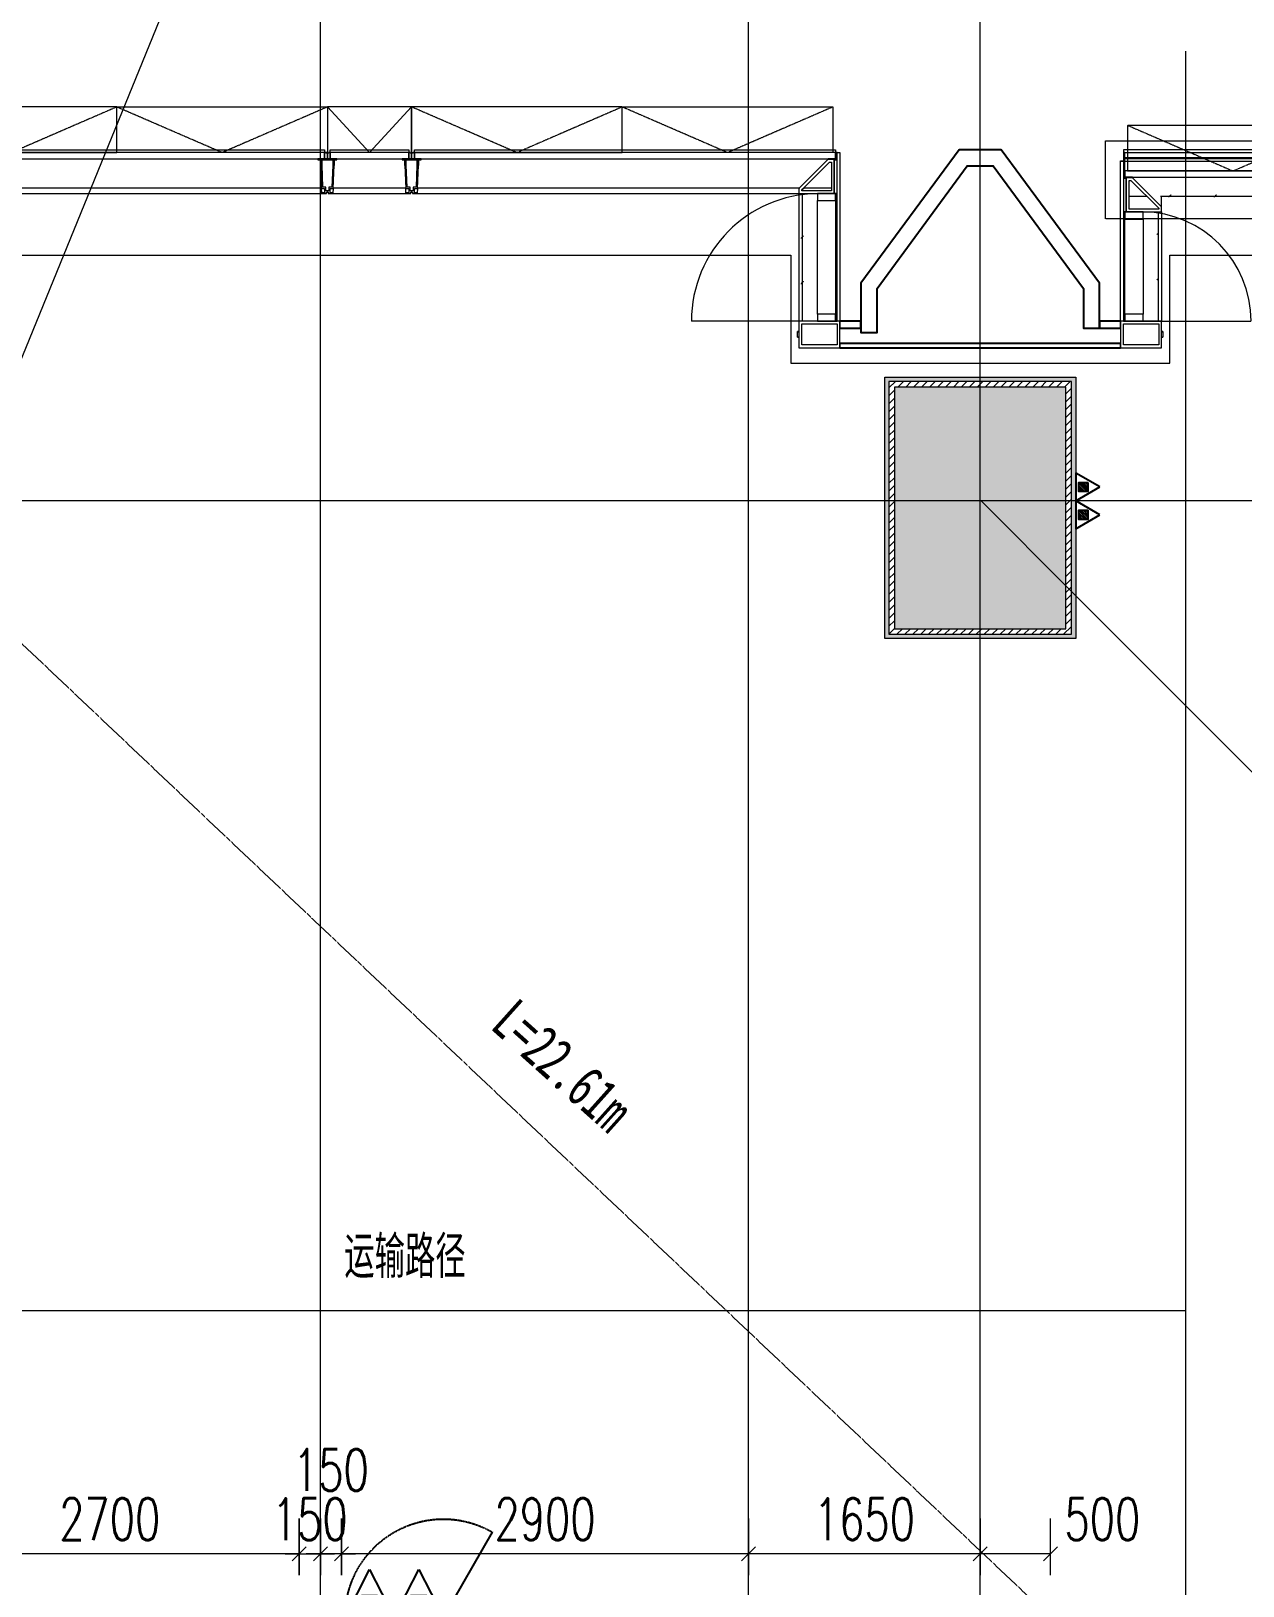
# Model space of a CAD drawing. Header units: millimetres. Extents: x 8533 to 398112, y -117646 to 105276.
# Drawn here: x 177786 to 186417, y 65180 to 76251 of the extents above; entities that cross this region are included whole.
import ezdxf

# ---------------------------------------------------------------- set-up
doc = ezdxf.new("R2010")
doc.units = ezdxf.units.MM
for name, pattern in [('IMPORT-A-D0TE-BF$0$DOTE', [0]), ('IMPORT-A-PMDT-10F$0$DASH _2_', [3.5, 2.5, -1]), ('IMPORT-colu-10F-19F$0$DOTE', [0]), ('IMPORT-DASH', [3.5, 2.5, -1]), ('IMPORT-P-XHS-10F$0$DASH', [3.5, 2.5, -1])]:
    doc.linetypes.add(name, pattern=pattern)
for name, color, linetype, lineweight in [('A-D0TE-BF$0$A-Axis-GRID', 1, 'IMPORT-A-D0TE-BF$0$DOTE', 13), ('A-EDGE-6_27F$0$A-floor-EDGE', 6, 'Continuous', 13), ('A-PMDT-10F$0$A-GLAZ-CURT-CUT', 52, 'Continuous', 13), ('A-PMDT-10F$0$A-GLAZ-CURT-PRO', 13, 'Continuous', 13), ('A-PMDT-10F$0$A-PMDT-17F$0$A-wall-Glaz', 111, 'Continuous', 13), ('A-PMDT-10F$0$A-WALL', 51, 'Continuous', 13), ('A-PMDT-10F$0$LB_铝板_', 2, 'Continuous', 13), ('A-PMDT-10F$0$Q-CASE-GM', 13, 'Continuous', 13), ('A-PMDT-10F$0$后幕墙', 3, 'Continuous', 13), ('A-PMDT-10F$0$防火涂料', 8, 'Continuous', 13), ('A-wall-10F$0$20250401', 6, 'Continuous', 13), ('A-wall-10F$0$A-Dims', 140, 'Continuous', 13), ('colu-10F-19F$0$A-Axis-grid', 1, 'IMPORT-colu-10F-19F$0$DOTE', 13), ('colu-10F-19F$0$S-COLU-STEEL', 104, 'Continuous', 13), ('colu-10F-19F$0$S-hatch', 253, 'Continuous', 13), ('P-XHS-10F$0$PTA-XH消火栓立管_1区_', 10, 'Continuous', 25), ('P-XHS-10F$0$PTA-XH消火栓箱', 10, 'Continuous', 25), ('P-XHS-10F$0$PTP-XH灭火器', 10, 'Continuous', 25), ('X-AREA-SS', 3, 'IMPORT-DASH', 13), ('塔楼-ARC-10F-20250714_dwg', 8, 'Continuous', 13)]:
    doc.layers.add(name, color=color, linetype=linetype, lineweight=lineweight)
doc.styles.add('Simplex', font='simplex_.ttf', dxfattribs={"width": 0.705882, "height": 297.5})
doc.styles.add('宋体_1', font='', dxfattribs={"width": 0.6, "height": 264.345992})
doc.styles.add('新宋体_3', font='', dxfattribs={"width": 0.7, "height": 300})
doc.styles.get('宋体_1').set_extended_font_data('SimSun')
doc.styles.get('新宋体_3').set_extended_font_data('NSimSun')

# ---------------------------------------------------------------- blocks, each defined once
blk = doc.blocks.new('塔楼-ARC-10F-20250714_dwg_A-D0TE-BF-2024562-10F_ARC_46_000_')
at = {"layer": 'A-D0TE-BF$0$A-Axis-GRID', "linetype": 'Continuous'}
for p, q in [((23550, 800), (23550, 12239)), ((26600, 800), (26600, 12239)), ((28250, 9630), (28250, 12239)), ((28250, 7770), (28250, 9630)), ((27570, 8750), (9430, 8750)), ((28930, 8750), (27570, 8750)), ((39660, 8750), (28930, 8750)), ((28250, 800), (28250, 7770))]:
    blk.add_line(p, q, dxfattribs=at)
blk = doc.blocks.new('塔楼-ARC-10F-20250714_dwg_A-EDGE-6_27F-2024563-10F_ARC_46_000_')
at = {"layer": 'A-EDGE-6_27F$0$A-floor-EDGE', "flags": 128}
blk.add_lwpolyline([(-1580, 650), (-1580, 1350), (-2350, 1350), (-2350, 10500), (7400, 10500), (7400, 9730), (8100, 9730), (9400, 9730), (10100, 9730), (10100, 10500), (26900, 10500), (26900, 9730), (27600, 9730), (28900, 9730), (29600, 9730), (29600, 10500), (39350, 10500), (39350, 1350), (38580, 1350), (38580, 650)], dxfattribs=at)
blk = doc.blocks.new('塔楼-ARC-10F-20250714_dwg_colu-10F-19F-2024606-10F_ARC_46_000_')
at = {"layer": 'colu-10F-19F$0$S-hatch'}
h = blk.add_hatch(dxfattribs=at)
h.set_pattern_fill('FP_50', color=256, style=0, pattern_type=2)
h.set_pattern_definition([(45, (19450, 0), (-28.28427, 28.28427), [])])
h.paths.add_polyline_path([(28900, 7800), (28900, 9600), (27600, 9600), (27600, 7800), (28860, 7800)], flags=0)
h.paths.add_polyline_path([(28150, 7840), (27640, 7840), (27640, 9560), (28860, 9560), (28860, 7840), (28750, 7840)], flags=0)
blk.add_hatch(color=256, dxfattribs=at).paths.add_polyline_path([(28150, 7840), (28860, 7840), (28860, 9560), (27640, 9560), (27640, 7840)], flags=0)
at = {"layer": 'colu-10F-19F$0$A-Axis-grid', "linetype": 'Continuous'}
for p, q in [((28256, 8750), (28900, 8105)), ((28900, 8105), (28930, 8075)), ((28930, 8075), (36320, 680))]:
    blk.add_line(p, q, dxfattribs=at)
at = {"layer": 'colu-10F-19F$0$S-COLU-STEEL', "flags": 128}
for points in [[(27600, 9600), (27600, 7800), (28900, 7800), (28900, 9600)], [(27640, 9560), (27640, 7840), (28860, 7840), (28860, 9560)]]:
    blk.add_lwpolyline(points, close=True, dxfattribs=at)
blk = doc.blocks.new('塔楼-ARC-10F-20250714_dwg_A-PMDT-10F$0$A$C2FD361CC-2024608-10F_ARC_46_000_')
at = {"layer": 'A-PMDT-10F$0$防火涂料'}
h = blk.add_hatch(dxfattribs=at)
h.set_pattern_fill('FP_58', color=256, style=0, pattern_type=2)
h.set_pattern_definition([(37.5, (19550, 65256.624), (-1.60031, 48.94136), [0, -38.608, 0, -43.18, -41.275]), (37.5, (19550, 65256.624), (-1.60031, 48.94136), [-81.788, 0, -41.275]), (7.5, (19550, 65256.624), (44.9521, 71.68268), [0, -20.828, 0, -34.798, -13.335]), (7.5, (19550, 65256.624), (44.9521, 71.68268), [-55.626, 0, -13.335]), (327.5, (19518.76, 65256.624), (79.09879, 0.143765), [0, -12.7, 0, -45.72, -59.69]), (327.5, (19518.76, 65256.624), (79.09879, 0.143765), [-58.42, 0, -59.69]), (317.5, (19518.76, 65256.624), (76.35522, 22.29306), [0, -6.35, 0, -29.972, -34.29]), (317.5, (19518.76, 65256.624), (76.35522, 22.29306), [-36.322, 0, -34.29])])
h.paths.add_polyline_path([(28901, 36020), (28930, 36020), (28930, 37880), (27570, 37880), (27570, 36020), (28900, 36020)], flags=0)
h.paths.add_polyline_path([(28900, 36050), (27600, 36050), (27600, 37850), (28900, 37850), (28900, 36090)], flags=0)
at = {"layer": 'A-PMDT-10F$0$防火涂料', "flags": 128}
blk.add_lwpolyline([(27570, 37880), (28930, 37880), (28930, 36020), (27570, 36020)], close=True, dxfattribs=at)
blk = doc.blocks.new('塔楼-ARC-10F-20250714_dwg_P-XHS-10F$0$消火栓箱体_留洞750_240_-V82-10F_ARC_46_000_')
at = {"layer": 'P-XHS-10F$0$PTA-XH消火栓箱'}
h = blk.add_hatch(dxfattribs=at)
h.set_pattern_fill('FP_59', color=256, style=0, pattern_type=2)
h.set_pattern_definition([(18.925, (1106908.59, 2309253.54), (-15.591736, 5.3461195), [])])
h.paths.add_polyline_path([(1140961, 2311373), (1140847, 2311373), (1140847, 2311484), (1140962, 2311484)], flags=0)
h = blk.add_hatch(dxfattribs=at)
h.set_pattern_fill('FP_60', color=256, style=0, pattern_type=2)
h.set_pattern_definition([(18.925, (1107258.59, 2309253.54), (-15.591736, 5.3461195), [])])
h.paths.add_polyline_path([(1141311, 2311373), (1141197, 2311373), (1141197, 2311484), (1141312, 2311484)], flags=0)
blk.add_hatch(color=256, dxfattribs=at).paths.add_polyline_path([(1141429, 2311090), (1141429, 2311330), (1140729, 2311090)], flags=0)
at = {"layer": 'P-XHS-10F$0$PTA-XH消火栓立管_1区_', "color": 135}
blk.add_line((1140729, 2311330), (1140379, 2311937), dxfattribs=at)
at = {"layer": 'P-XHS-10F$0$PTA-XH消火栓立管_1区_', "color": 135, "flags": 128}
blk.add_lwpolyline([(1140704, 2311330), (1141454, 2311330), (1141454, 2311090), (1140704, 2311090)], close=True, dxfattribs=at)
at = {"layer": 'P-XHS-10F$0$PTA-XH消火栓立管_1区_', "color": 135, "linetype": 'IMPORT-P-XHS-10F$0$DASH'}
blk.add_arc((1140729, 2311330), 700, 0, 120, dxfattribs=at)
at = {"layer": 'P-XHS-10F$0$PTA-XH消火栓箱'}
for p, q in [((1141429, 2311330), (1140729, 2311090)), ((1141429, 2311090), (1141429, 2311330)), ((1140729, 2311090), (1141429, 2311090))]:
    blk.add_line(p, q, dxfattribs=at)
at = {"layer": 'P-XHS-10F$0$PTA-XH消火栓箱', "flags": 128}
for points in [[(1140904, 2311670), (1140729, 2311330), (1141079, 2311330)], [(1141254, 2311670), (1141079, 2311330), (1141429, 2311330)]]:
    blk.add_lwpolyline(points, close=True, dxfattribs=at)
for points in [[(1140847, 2311484), (1140962, 2311484), (1140962, 2311373), (1140847, 2311373), (1140847, 2311484)], [(1141197, 2311484), (1141312, 2311484), (1141312, 2311373), (1141197, 2311373), (1141197, 2311484)], [(1141429, 2311330), (1141079, 2311330), (1140729, 2311330), (1141429, 2311330), (1140729, 2311330), (1140729, 2311090), (1141429, 2311090), (1141429, 2311330), (1140729, 2311090)]]:
    blk.add_lwpolyline(points, dxfattribs=at)
blk = doc.blocks.new('塔楼-ARC-10F-20250714_dwg_P-XHS-10F$0$$TWTSYS$00000546-2024621-10F_ARC_46_000_')
at = {"layer": 'P-XHS-10F$0$PTP-XH灭火器'}
h = blk.add_hatch(dxfattribs=at)
h.set_pattern_fill('FP_61', color=256, style=0, pattern_type=2)
h.set_pattern_definition([(45, (-38543.802, -6670.83), (-17.67767, 17.67767), [])])
h.paths.add_polyline_path([(65, 44), (65, 174), (-65, 174), (-65, 44)], flags=0)
at = {"layer": 'P-XHS-10F$0$PTP-XH灭火器', "flags": 128}
for points in [[(0, 344), (-198, 0), (198, 0)], [(-65, 174), (65, 174), (65, 44), (-65, 44)]]:
    blk.add_lwpolyline(points, close=True, dxfattribs=at)
blk = doc.blocks.new('塔楼-ARC-10F-20250714_dwg_P-XHS-10F-2024623-10F_ARC_46_000_')
at = {"xscale": 0.5, "yscale": 0.5, "zscale": 0.5, "rotation": 269.9999999999999}
for p in [(28930, 8849), (28930, 8651)]:
    blk.add_blockref('塔楼-ARC-10F-20250714_dwg_P-XHS-10F$0$$TWTSYS$00000546-2024621-10F_ARC_46_000_', p, dxfattribs=at)
at = {"extrusion": (0, 0, -1), "zscale": -1, "rotation": 359.9856960209426}
blk.add_blockref('塔楼-ARC-10F-20250714_dwg_P-XHS-10F$0$消火栓箱体_留洞750_240_-V82-10F_ARC_46_000_', (-1165732, -2310245), dxfattribs=at)
blk = doc.blocks.new('塔楼-ARC-10F-20250714_dwg_A-PMDT-10F$0$FP_57-Floor Plan_F10 CAD Export-2024663-10F_ARC_46_000_')
at = {"layer": 'A-PMDT-10F$0$A-GLAZ-CURT-PRO'}
blk.add_line((-1458, -260), (1458, -260), dxfattribs=at)
blk = doc.blocks.new('塔楼-ARC-10F-20250714_dwg_A-PMDT-10F$0$CWP_玻璃幕墙 - Tower slope glass H_3000_有窗帘导轨-V56-Floor Plan_F10 CAD Export-2024664-10F_ARC_46_000_')
at = {"layer": 'A-PMDT-10F$0$A-GLAZ-CURT-CUT', "flags": 128}
for points in [[(-1480, -10), (-1490, -10), (-1490, -15), (-1500, -15), (-1500, -55), (-1480, -55)], [(-1452, -57), (-1452, -55), (-1500, -55), (-1500, -57)], [(-1494, -302), (-1460, -302), (-1460, -296), (-1480, -296), (-1480, -266), (-1459, -266), (-1452, -100), (-1452, -57), (-1500, -57), (-1500, -62), (-1462, -62), (-1462, -100), (-1468, -256), (-1490, -256), (-1490, -282), (-1500, -282), (-1500, -292), (-1494, -292)], [(1480, -55), (1480, -10), (-1480, -10), (-1480, -55)], [(-1433, -55), (-1452, -55), (-1452, -57), (-1433, -57)], [(1452, -55), (1433, -55), (1433, -57), (1452, -57)], [(1452, -57), (1500, -57), (1500, -55), (1452, -55)], [(1494, -302), (1494, -292), (1500, -292), (1500, -282), (1490, -282), (1490, -256), (1468, -256), (1462, -100), (1462, -62), (1500, -62), (1500, -57), (1452, -57), (1452, -100), (1459, -266), (1480, -266), (1480, -296), (1460, -296), (1460, -302)], [(1490, -10), (1480, -10), (1480, -55), (1500, -55), (1500, -15), (1490, -15)]]:
    blk.add_lwpolyline(points, close=True, dxfattribs=at)
for points in [[(-1433, -61), (-1433, -57), (-1452, -57), (-1452, -103), (-1450, -62), (-1433, -62)], [(1433, -62), (1450, -62), (1452, -103), (1452, -57), (1433, -57), (1433, -61)]]:
    blk.add_lwpolyline(points, dxfattribs=at)
at = {"layer": 'A-PMDT-10F$0$A-GLAZ-CURT-CUT'}
for centre, start, end in [((-1433, -61), 270, 360), ((1433, -61), 180, 270)]:
    blk.add_arc(centre, 0.998, start, end, dxfattribs=at)
at = {"layer": 'A-PMDT-10F$0$A-GLAZ-CURT-PRO'}
for p, q in [((-1459, -266), (-1460, -296)), ((-1460, -302), (1460, -302)), ((1460, -296), (1459, -266))]:
    blk.add_line(p, q, dxfattribs=at)
at = {"layer": 'A-PMDT-10F$0$A-GLAZ-CURT-PRO', "flags": 128}
blk.add_lwpolyline([(-1480, -10), (-1480, 10), (1480, 10), (1480, -10)], dxfattribs=at)
blk.add_blockref('塔楼-ARC-10F-20250714_dwg_A-PMDT-10F$0$FP_57-Floor Plan_F10 CAD Export-2024663-10F_ARC_46_000_', (0, 0))
blk = doc.blocks.new('塔楼-ARC-10F-20250714_dwg_A-PMDT-10F$0$FP_59-Floor Plan_F10 CAD Export-2024665-10F_ARC_46_000_')
at = {"layer": 'A-PMDT-10F$0$A-GLAZ-CURT-PRO'}
blk.add_line((-258, -260), (258, -260), dxfattribs=at)
blk = doc.blocks.new('塔楼-ARC-10F-20250714_dwg_A-PMDT-10F$0$CWP_玻璃幕墙 - Tower slope glass H_3000_有窗帘导轨-V58-Floor Plan_F10 CAD Export-2024666-10F_ARC_46_000_')
at = {"layer": 'A-PMDT-10F$0$A-GLAZ-CURT-CUT', "flags": 128}
for points in [[(-280, -10), (-290, -10), (-290, -15), (-300, -15), (-300, -55), (-280, -55)], [(-252, -57), (-252, -55), (-300, -55), (-300, -57)], [(-294, -302), (-260, -302), (-260, -296), (-280, -296), (-280, -266), (-259, -266), (-252, -100), (-252, -57), (-300, -57), (-300, -62), (-262, -62), (-262, -100), (-268, -256), (-290, -256), (-290, -282), (-300, -282), (-300, -292), (-294, -292)], [(280, -55), (280, -10), (-280, -10), (-280, -55)], [(-233, -55), (-252, -55), (-252, -57), (-233, -57)], [(252, -55), (233, -55), (233, -57), (252, -57)], [(252, -57), (300, -57), (300, -55), (252, -55)], [(294, -302), (294, -292), (300, -292), (300, -282), (290, -282), (290, -256), (268, -256), (262, -100), (262, -62), (300, -62), (300, -57), (252, -57), (252, -100), (259, -266), (280, -266), (280, -296), (260, -296), (260, -302)], [(290, -10), (280, -10), (280, -55), (300, -55), (300, -15), (290, -15)]]:
    blk.add_lwpolyline(points, close=True, dxfattribs=at)
for points in [[(-233, -61), (-233, -57), (-252, -57), (-252, -103), (-250, -62), (-233, -62)], [(233, -62), (250, -62), (252, -103), (252, -57), (233, -57), (233, -61)]]:
    blk.add_lwpolyline(points, dxfattribs=at)
at = {"layer": 'A-PMDT-10F$0$A-GLAZ-CURT-CUT'}
for centre, start, end in [((-233, -61), 270, 360), ((233, -61), 180, 270)]:
    blk.add_arc(centre, 0.998, start, end, dxfattribs=at)
at = {"layer": 'A-PMDT-10F$0$A-GLAZ-CURT-PRO'}
for p, q in [((-259, -266), (-260, -296)), ((-260, -302), (260, -302)), ((260, -296), (259, -266))]:
    blk.add_line(p, q, dxfattribs=at)
at = {"layer": 'A-PMDT-10F$0$A-GLAZ-CURT-PRO', "flags": 128}
blk.add_lwpolyline([(-280, -10), (-280, 10), (280, 10), (280, -10)], dxfattribs=at)
blk.add_blockref('塔楼-ARC-10F-20250714_dwg_A-PMDT-10F$0$FP_59-Floor Plan_F10 CAD Export-2024665-10F_ARC_46_000_', (0, 0))
blk = doc.blocks.new('塔楼-ARC-10F-20250714_dwg_A-PMDT-10F$0$FP_61-Floor Plan_F10 CAD Export-2024667-10F_ARC_46_000_')
at = {"layer": 'A-PMDT-10F$0$Q-CASE-GM'}
for p, q in [((-1478, -260), (1245, -260)), ((1274, -260), (1470, -260))]:
    blk.add_line(p, q, dxfattribs=at)
blk = doc.blocks.new('塔楼-ARC-10F-20250714_dwg_A-PMDT-10F$0$FP_62-Floor Plan_F10 CAD Export-2024668-10F_ARC_46_000_')
at = {"layer": 'A-PMDT-10F$0$A-GLAZ-CURT-PRO'}
blk.add_line((1261, -302), (1261, -1210), dxfattribs=at)
at = {"layer": 'A-PMDT-10F$0$A-GLAZ-CURT-PRO', "flags": 128}
for points in [[(1258, -622), (1258, -622), (1258, -622), (1258, -621), (1258, -621), (1258, -620), (1258, -620), (1258, -620), (1258, -619), (1258, -619), (1258, -619), (1258, -618), (1258, -618), (1259, -617), (1259, -617), (1259, -617), (1259, -616), (1259, -616), (1259, -616), (1260, -615), (1260, -615), (1260, -614), (1260, -614), (1261, -614), (1261, -613), (1261, -613), (1261, -613), (1262, -612), (1262, -612), (1262, -612), (1263, -611), (1263, -611), (1263, -610), (1264, -610), (1264, -610), (1264, -609), (1265, -609), (1265, -609), (1265, -608), (1266, -608), (1266, -607), (1267, -607), (1267, -607), (1267, -606), (1268, -606), (1268, -606), (1269, -605), (1269, -605), (1269, -605), (1270, -604), (1270, -604), (1271, -603), (1271, -603), (1272, -603)], [(1258, -946), (1258, -945), (1258, -945), (1258, -944), (1258, -944), (1258, -944), (1258, -943), (1258, -943), (1258, -943), (1258, -942), (1258, -942), (1258, -941), (1258, -941), (1259, -941), (1259, -940), (1259, -940), (1259, -940), (1259, -939), (1259, -939), (1260, -939), (1260, -938), (1260, -938), (1260, -937), (1261, -937), (1261, -937), (1261, -936), (1261, -936), (1262, -936), (1262, -935), (1262, -935), (1263, -934), (1263, -934), (1263, -934), (1264, -933), (1264, -933), (1264, -933), (1265, -932), (1265, -932), (1265, -932), (1266, -931), (1266, -931), (1267, -930), (1267, -930), (1267, -930), (1268, -929), (1268, -929), (1269, -929), (1269, -928), (1269, -928), (1270, -927), (1270, -927), (1271, -927), (1271, -926), (1272, -926)]]:
    blk.add_lwpolyline(points, dxfattribs=at)
blk = doc.blocks.new('塔楼-ARC-10F-20250714_dwg_A-PMDT-10F$0$CWP_玻璃幕墙端部 - 塔楼有侧开启扇 H_3000_有窗帘槽-V60-Floor Plan_F10 CAD Export-2024669-10F_ARC_46_000_')
at = {"layer": 'A-PMDT-10F$0$A-GLAZ-CURT-CUT', "flags": 128}
for points in [[(-1500, -10), (-1510, -10), (-1510, -15), (-1520, -15), (-1520, -55), (-1500, -55)], [(-1472, -57), (-1472, -55), (-1520, -55), (-1520, -57)], [(-1514, -302), (-1480, -302), (-1480, -296), (-1500, -296), (-1500, -266), (-1479, -266), (-1472, -100), (-1472, -57), (-1520, -57), (-1520, -62), (-1482, -62), (-1482, -100), (-1488, -256), (-1510, -256), (-1510, -282), (-1520, -282), (-1520, -292), (-1514, -292)], [(1500, -55), (1500, -10), (-1500, -10), (-1500, -55)], [(-1452, -55), (-1472, -55), (-1472, -57), (-1452, -57)], [(1510, -10), (1500, -10), (1500, -57), (1448, -57), (1239, -266), (1239, -302), (1490, -302), (1490, -62), (1510, -62)], [(1470, -282), (1259, -282), (1259, -274), (1457, -77), (1470, -77)], [(1446, -55), (1446, -57), (1500, -57), (1500, -55)], [(1490, -62), (1490, -302), (1510, -302), (1510, -62)], [(1370, -302), (1370, -352), (1500, -352), (1500, -302)], [(1500, -302), (1500, -1210), (1510, -1210), (1510, -302)], [(1239, -1210), (1239, -1400), (1530, -1400), (1530, -1210)], [(1370, -1160), (1370, -1210), (1500, -1210), (1500, -1160)], [(1259, -1380), (1259, -1230), (1510, -1230), (1510, -1380)]]:
    blk.add_lwpolyline(points, close=True, dxfattribs=at)
blk.add_lwpolyline([(-1452, -61), (-1452, -57), (-1472, -57), (-1472, -103), (-1470, -62), (-1453, -62)], dxfattribs=at)
at = {"layer": 'A-PMDT-10F$0$A-GLAZ-CURT-CUT'}
blk.add_arc((-1453, -61), 0.998, 270, 360, dxfattribs=at)
at = {"layer": 'A-PMDT-10F$0$A-GLAZ-CURT-PRO'}
for p, q in [((-1479, -266), (-1480, -296)), ((1259, -276), (1275, -260)), ((1370, -1160), (1370, -352)), ((1370, -1210), (473, -1210)), ((1239, -1285), (1229, -1285)), ((1229, -1325), (1239, -1325))]:
    blk.add_line(p, q, dxfattribs=at)
at = {"layer": 'A-PMDT-10F$0$A-GLAZ-CURT-PRO', "flags": 128}
for points in [[(1510, -10), (1530, -10), (1530, -1210)], [(-1480, -302), (1239, -302), (1239, -1210)], [(1229, -1320), (1229, -1325), (1229, -1320), (1229, -1290), (1229, -1285), (1229, -1290)]]:
    blk.add_lwpolyline(points, dxfattribs=at)
blk.add_lwpolyline([(1259, -276), (1275, -260)], close=True, dxfattribs=at)
at = {"layer": 'A-PMDT-10F$0$A-GLAZ-CURT-PRO'}
blk.add_arc((1381, -1210), 908, 90.6869, 180, dxfattribs=at)
at = {"layer": 'A-PMDT-10F$0$Q-CASE-GM', "flags": 128}
blk.add_lwpolyline([(-1500, -10), (-1500, 10), (1500, 10), (1500, -10)], dxfattribs=at)
for name in ['塔楼-ARC-10F-20250714_dwg_A-PMDT-10F$0$FP_61-Floor Plan_F10 CAD Export-2024667-10F_ARC_46_000_', '塔楼-ARC-10F-20250714_dwg_A-PMDT-10F$0$FP_62-Floor Plan_F10 CAD Export-2024668-10F_ARC_46_000_']:
    blk.add_blockref(name, (0, 0))
blk = doc.blocks.new('塔楼-ARC-10F-20250714_dwg_A-PMDT-10F$0$FP_153-Floor Plan_F10 CAD Export-2024702-10F_ARC_46_000_')
at = {"layer": 'A-PMDT-10F$0$Q-CASE-GM'}
for p, q in [((1247, 320), (-1475, 320)), ((1470, 320), (1344, 320))]:
    blk.add_line(p, q, dxfattribs=at)
at = {"layer": 'A-PMDT-10F$0$Q-CASE-GM', "flags": 128}
for points in [[(-1396, 324), (-1396, 324), (-1397, 324), (-1397, 324), (-1398, 323), (-1398, 323), (-1398, 323), (-1399, 323), (-1399, 323), (-1399, 323), (-1400, 323), (-1400, 323), (-1401, 323), (-1401, 323), (-1401, 322), (-1402, 322), (-1402, 322), (-1402, 322), (-1403, 322), (-1403, 321), (-1403, 321), (-1404, 321), (-1404, 321), (-1405, 321), (-1405, 320), (-1405, 320), (-1406, 320), (-1406, 319), (-1406, 319), (-1407, 319), (-1407, 319), (-1408, 318), (-1408, 318), (-1408, 318), (-1409, 317), (-1409, 317), (-1409, 317), (-1410, 316), (-1410, 316), (-1410, 315), (-1411, 315), (-1411, 315), (-1412, 314), (-1412, 314), (-1412, 314), (-1413, 313), (-1413, 313), (-1413, 312), (-1414, 312), (-1414, 311), (-1415, 311), (-1415, 311)], [(-1073, 324), (-1073, 324), (-1074, 324), (-1074, 324), (-1074, 323), (-1075, 323), (-1075, 323), (-1075, 323), (-1076, 323), (-1076, 323), (-1076, 323), (-1077, 323), (-1077, 323), (-1078, 323), (-1078, 322), (-1078, 322), (-1079, 322), (-1079, 322), (-1079, 322), (-1080, 321), (-1080, 321), (-1081, 321), (-1081, 321), (-1081, 321), (-1082, 320), (-1082, 320), (-1082, 320), (-1083, 319), (-1083, 319), (-1084, 319), (-1084, 319), (-1084, 318), (-1085, 318), (-1085, 318), (-1085, 317), (-1086, 317), (-1086, 317), (-1086, 316), (-1087, 316), (-1087, 315), (-1088, 315), (-1088, 315), (-1088, 314), (-1089, 314), (-1089, 314), (-1089, 313), (-1090, 313), (-1090, 312), (-1091, 312), (-1091, 311), (-1091, 311), (-1092, 311)], [(-750, 324), (-750, 324), (-750, 324), (-751, 324), (-751, 323), (-751, 323), (-752, 323), (-752, 323), (-752, 323), (-753, 323), (-753, 323), (-754, 323), (-754, 323), (-754, 323), (-755, 322), (-755, 322), (-755, 322), (-756, 322), (-756, 322), (-757, 321), (-757, 321), (-757, 321), (-758, 321), (-758, 321), (-758, 320), (-759, 320), (-759, 320), (-759, 319), (-760, 319), (-760, 319), (-761, 319), (-761, 318), (-761, 318), (-762, 318), (-762, 317), (-762, 317), (-763, 317), (-763, 316), (-764, 316), (-764, 315), (-764, 315), (-765, 315), (-765, 314), (-765, 314), (-766, 314), (-766, 313), (-766, 313), (-767, 312), (-767, 312), (-768, 311), (-768, 311), (-768, 311)], [(-426, 324), (-427, 324), (-427, 324), (-427, 324), (-428, 323), (-428, 323), (-428, 323), (-429, 323), (-429, 323), (-430, 323), (-430, 323), (-430, 323), (-431, 323), (-431, 323), (-431, 322), (-432, 322), (-432, 322), (-432, 322), (-433, 322), (-433, 321), (-434, 321), (-434, 321), (-434, 321), (-435, 321), (-435, 320), (-435, 320), (-436, 320), (-436, 319), (-437, 319), (-437, 319), (-437, 319), (-438, 318), (-438, 318), (-438, 318), (-439, 317), (-439, 317), (-440, 317), (-440, 316), (-440, 316), (-441, 315), (-441, 315), (-441, 315), (-442, 314), (-442, 314), (-442, 314), (-443, 313), (-443, 313), (-444, 312), (-444, 312), (-444, 311), (-445, 311), (-445, 311)], [(-103, 324), (-103, 324), (-104, 324), (-104, 324), (-104, 323), (-105, 323), (-105, 323), (-106, 323), (-106, 323), (-106, 323), (-107, 323), (-107, 323), (-107, 323), (-108, 323), (-108, 322), (-108, 322), (-109, 322), (-109, 322), (-110, 322), (-110, 321), (-110, 321), (-111, 321), (-111, 321), (-111, 321), (-112, 320), (-112, 320), (-113, 320), (-113, 319), (-113, 319), (-114, 319), (-114, 319), (-114, 318), (-115, 318), (-115, 318), (-115, 317), (-116, 317), (-116, 317), (-117, 316), (-117, 316), (-117, 315), (-118, 315), (-118, 315), (-118, 314), (-119, 314), (-119, 314), (-120, 313), (-120, 313), (-120, 312), (-121, 312), (-121, 311), (-121, 311), (-122, 311)], [(220, 324), (220, 324), (220, 324), (219, 324), (219, 323), (219, 323), (218, 323), (218, 323), (217, 323), (217, 323), (217, 323), (216, 323), (216, 323), (216, 323), (215, 322), (215, 322), (214, 322), (214, 322), (214, 322), (213, 321), (213, 321), (213, 321), (212, 321), (212, 321), (212, 320), (211, 320), (211, 320), (210, 319), (210, 319), (210, 319), (209, 319), (209, 318), (209, 318), (208, 318), (208, 317), (207, 317), (207, 317), (207, 316), (206, 316), (206, 315), (206, 315), (205, 315), (205, 314), (204, 314), (204, 314), (204, 313), (203, 313), (203, 312), (203, 312), (202, 311), (202, 311), (202, 311)], [(544, 324), (543, 324), (543, 324), (543, 324), (542, 323), (542, 323), (541, 323), (541, 323), (541, 323), (540, 323), (540, 323), (540, 323), (539, 323), (539, 323), (538, 322), (538, 322), (538, 322), (537, 322), (537, 322), (537, 321), (536, 321), (536, 321), (536, 321), (535, 321), (535, 320), (534, 320), (534, 320), (534, 319), (533, 319), (533, 319), (533, 319), (532, 318), (532, 318), (531, 318), (531, 317), (531, 317), (530, 317), (530, 316), (530, 316), (529, 315), (529, 315), (529, 315), (528, 314), (528, 314), (527, 314), (527, 313), (527, 313), (526, 312), (526, 312), (526, 311), (525, 311), (525, 311)], [(867, 324), (867, 324), (866, 324), (866, 324), (865, 323), (865, 323), (865, 323), (864, 323), (864, 323), (864, 323), (863, 323), (863, 323), (863, 323), (862, 323), (862, 322), (861, 322), (861, 322), (861, 322), (860, 322), (860, 321), (860, 321), (859, 321), (859, 321), (858, 321), (858, 320), (858, 320), (857, 320), (857, 319), (857, 319), (856, 319), (856, 319), (855, 318), (855, 318), (855, 318), (854, 317), (854, 317), (854, 317), (853, 316), (853, 316), (853, 315), (852, 315), (852, 315), (851, 314), (851, 314), (851, 314), (850, 313), (850, 313), (850, 312), (849, 312), (849, 311), (848, 311), (848, 311)], [(1190, 324), (1190, 324), (1189, 324), (1189, 324), (1189, 323), (1188, 323), (1188, 323), (1188, 323), (1187, 323), (1187, 323), (1187, 323), (1186, 323), (1186, 323), (1185, 323), (1185, 322), (1185, 322), (1184, 322), (1184, 322), (1184, 322), (1183, 321), (1183, 321), (1182, 321), (1182, 321), (1182, 321), (1181, 320), (1181, 320), (1181, 320), (1180, 319), (1180, 319), (1180, 319), (1179, 319), (1179, 318), (1178, 318), (1178, 318), (1178, 317), (1177, 317), (1177, 317), (1177, 316), (1176, 316), (1176, 315), (1175, 315), (1175, 315), (1175, 314), (1174, 314), (1174, 314), (1174, 313), (1173, 313), (1173, 312), (1173, 312), (1172, 311), (1172, 311), (1171, 311)]]:
    blk.add_lwpolyline(points, dxfattribs=at)
blk = doc.blocks.new('塔楼-ARC-10F-20250714_dwg_A-PMDT-10F$0$FP_154-Floor Plan_F10 CAD Export-2024703-10F_ARC_46_000_')
at = {"layer": 'A-PMDT-10F$0$A-GLAZ-CURT-PRO'}
blk.add_line((1261, 1210), (1261, 433), dxfattribs=at)
at = {"layer": 'A-PMDT-10F$0$A-GLAZ-CURT-PRO', "flags": 128}
for points in [[(1272, 916), (1271, 915), (1271, 915), (1270, 914), (1270, 914), (1270, 914), (1269, 913), (1269, 913), (1268, 913), (1268, 912), (1268, 912), (1267, 912), (1267, 911), (1266, 911), (1266, 911), (1266, 910), (1265, 910), (1265, 910), (1265, 909)], [(1272, 592), (1271, 592), (1271, 592), (1270, 591), (1270, 591), (1270, 591), (1269, 590), (1269, 590), (1268, 589), (1268, 589), (1268, 589), (1267, 588), (1267, 588), (1266, 588), (1266, 587), (1266, 587), (1265, 587), (1265, 586), (1265, 586)]]:
    blk.add_lwpolyline(points, dxfattribs=at)
blk = doc.blocks.new('塔楼-ARC-10F-20250714_dwg_A-PMDT-10F$0$CWP_玻璃幕墙端部 - 塔楼有侧开启扇 H_3000_有窗帘槽-V151-Floor Plan_F10 CAD Export-2024704-10F_ARC_46_000_')
at = {"layer": 'A-PMDT-10F$0$A-GLAZ-CURT-CUT', "flags": 128}
for points in [[(1239, 1400), (1239, 1210), (1530, 1210), (1530, 1400)], [(1259, 1230), (1259, 1380), (1510, 1380), (1510, 1230)], [(1370, 1210), (1370, 1160), (1500, 1160), (1500, 1210)], [(1500, 1210), (1500, 433), (1510, 433), (1510, 1210)], [(1370, 483), (1370, 433), (1500, 433), (1500, 483)], [(-1480, 433), (-1514, 433), (-1514, 423), (-1520, 423), (-1520, 413), (-1510, 413), (-1510, 386), (-1488, 386), (-1482, 231), (-1482, 193), (-1520, 193), (-1520, 188), (-1472, 188), (-1472, 231), (-1479, 396), (-1500, 396), (-1500, 427), (-1480, 427)], [(1500, 141), (1500, 186), (-1500, 186), (-1500, 141), (1500, 141), (1510, 141), (1510, 193), (1490, 193), (1490, 433), (1239, 433), (1239, 397), (1448, 188), (1500, 188)], [(1259, 413), (1470, 413), (1470, 208), (1457, 208), (1259, 405)], [(1490, 433), (1490, 193), (1510, 193), (1510, 433)], [(-1472, 186), (-1472, 188), (-1520, 188), (-1520, 186), (-1472, 186), (-1452, 186), (-1452, 188), (-1472, 188)], [(-1510, 141), (-1500, 141), (-1500, 186), (-1520, 186), (-1520, 146), (-1510, 146)]]:
    blk.add_lwpolyline(points, close=True, dxfattribs=at)
for points in [[(-1453, 193), (-1470, 193), (-1472, 234), (-1472, 188), (-1452, 188), (-1452, 192)], [(1446, 188), (1446, 186), (1500, 186), (1500, 188), (1448, 188)]]:
    blk.add_lwpolyline(points, dxfattribs=at)
at = {"layer": 'A-PMDT-10F$0$A-GLAZ-CURT-CUT'}
blk.add_arc((-1453, 192), 0.998, 360, 90, dxfattribs=at)
at = {"layer": 'A-PMDT-10F$0$A-GLAZ-CURT-PRO'}
for p, q in [((1229, 1290), (1229, 1320)), ((1370, 1210), (602, 1210)), ((1239, 433), (1239, 1210)), ((1370, 486), (1370, 1160)), ((-1480, 427), (-1480, 396)), ((1239, 397), (1239, 319)), ((-1500, 71), (-1500, 141)), ((1500, 141), (1500, 71))]:
    blk.add_line(p, q, dxfattribs=at)
at = {"layer": 'A-PMDT-10F$0$A-GLAZ-CURT-PRO', "flags": 128}
for points in [[(1239, 1325), (1229, 1325), (1229, 1320), (1229, 1325)], [(1229, 1285), (1229, 1290), (1229, 1285), (1239, 1285)], [(1530, 1210), (1530, 73), (1530, 71), (1522, 71), (1522, 70), (1530, 70), (1530, 68), (1510, 68), (1510, 73), (1530, 73)], [(-1520, 413), (-1520, 282), (-1510, 282)], [(-1510, 386), (-1510, 256), (-1488, 256)], [(-1488, 386), (-1488, 256), (-1486, 192)], [(-1510, 15), (-1520, 15), (-1520, 146)], [(-1510, 141), (-1510, 10), (-1500, 10), (-1500, 48)], [(1500, 48), (1500, 10), (1510, 10), (1510, 141)]]:
    blk.add_lwpolyline(points, dxfattribs=at)
at = {"layer": 'A-PMDT-10F$0$A-GLAZ-CURT-PRO'}
blk.add_arc((1379, 1210), 778, 180, 269.3131, dxfattribs=at)
at = {"layer": 'A-PMDT-10F$0$Q-CASE-GM'}
for p, q in [((-1500, 141), (-1500, 71)), ((1500, 141), (1500, 71)), ((-1500, 48), (1500, 48))]:
    blk.add_line(p, q, dxfattribs=at)
at = {"layer": 'A-PMDT-10F$0$Q-CASE-GM', "flags": 128}
for points in [[(-1500, 53), (-1500, 73), (1500, 73), (1500, 53), (1500, 51), (-1500, 51), (-1500, 53), (1500, 53)], [(-1500, 10), (-1500, -10), (1510, -10), (1510, 10)]]:
    blk.add_lwpolyline(points, dxfattribs=at)
blk.add_lwpolyline([(1500, 50), (1500, 48), (1500, 10), (-1500, 10), (-1500, 48), (-1500, 50)], close=True, dxfattribs=at)
for name in ['塔楼-ARC-10F-20250714_dwg_A-PMDT-10F$0$FP_154-Floor Plan_F10 CAD Export-2024703-10F_ARC_46_000_', '塔楼-ARC-10F-20250714_dwg_A-PMDT-10F$0$FP_153-Floor Plan_F10 CAD Export-2024702-10F_ARC_46_000_']:
    blk.add_blockref(name, (0, 0))
blk = doc.blocks.new('塔楼-ARC-10F-20250714_dwg_A-PMDT-10F$0$MQ-L10-2024759-10F_ARC_46_000_')
at = {"layer": 'A-PMDT-10F$0$A-GLAZ-CURT-PRO', "linetype": 'IMPORT-A-PMDT-10F$0$DASH _2_', "flags": 128}
for points in [[(97245, -58337), (98745, -58337), (98745, -58012), (97245, -58012)], [(100245, -58337), (98745, -58337), (98745, -58012), (100245, -58012)], [(100845, -58337), (102345, -58337), (102345, -58012), (100845, -58012)], [(103845, -58337), (102345, -58337), (102345, -58012), (103845, -58012)], [(105945, -58468), (107445, -58468), (107445, -58143), (105945, -58143)]]:
    blk.add_lwpolyline(points, close=True, dxfattribs=at)
for points in [[(100245, -58012), (99495, -58337), (98745, -58012), (97995, -58337), (97245, -58012)], [(103845, -58012), (103095, -58337), (102345, -58012), (101595, -58337), (100845, -58012)], [(105945, -58143), (106695, -58468), (107445, -58143), (108195, -58468), (108945, -58143)]]:
    blk.add_lwpolyline(points, dxfattribs=at)
at = {"layer": 'A-PMDT-10F$0$A-PMDT-17F$0$A-wall-Glaz', "flags": 128}
for points in [[(100845, -58337), (100845, -58012), (100245, -58012), (100245, -58337)], [(100845, -58012), (100545, -58337), (100245, -58012)]]:
    blk.add_lwpolyline(points, dxfattribs=at)
at = {"layer": 'A-PMDT-10F$0$A-WALL', "color": 7}
for p, q in [((103895, -59537), (103895, -59587)), ((105895, -59588), (105895, -59538)), ((103895, -59697), (103895, -59727)), ((105895, -59727), (105895, -59697))]:
    blk.add_line(p, q, dxfattribs=at)
at = {"layer": 'A-PMDT-10F$0$LB_铝板_', "color": 130, "lineweight": 25}
for p, q in [((105895, -59697), (103895, -59697)), ((103895, -59727), (105895, -59727))]:
    blk.add_line(p, q, dxfattribs=at)
at = {"layer": 'A-PMDT-10F$0$LB_铝板_', "color": 130, "lineweight": 25, "flags": 128}
blk.add_lwpolyline([(105745, -59587), (105745, -59267), (105045, -58317), (104745, -58317), (104045, -59267), (104045, -59617), (104160, -59617), (104160, -59305), (104803, -58432), (104987, -58432), (105630, -59305), (105630, -59587)], close=True, dxfattribs=at)
for points in [[(103895, -59587), (104045, -59587), (104045, -59537), (103895, -59537)], [(105895, -59538), (105745, -59538), (105745, -59588), (105895, -59588)]]:
    blk.add_lwpolyline(points, dxfattribs=at)
for name, p in [('塔楼-ARC-10F-20250714_dwg_A-PMDT-10F$0$CWP_玻璃幕墙 - Tower slope glass H_3000_有窗帘导轨-V56-Floor Plan_F10 CAD Export-2024664-10F_ARC_46_000_', (98745, -58327)), ('塔楼-ARC-10F-20250714_dwg_A-PMDT-10F$0$CWP_玻璃幕墙 - Tower slope glass H_3000_有窗帘导轨-V58-Floor Plan_F10 CAD Export-2024666-10F_ARC_46_000_', (100545, -58327)), ('塔楼-ARC-10F-20250714_dwg_A-PMDT-10F$0$CWP_玻璃幕墙端部 - 塔楼有侧开启扇 H_3000_有窗帘槽-V60-Floor Plan_F10 CAD Export-2024669-10F_ARC_46_000_', (102365, -58327))]:
    blk.add_blockref(name, p)
at = {"rotation": 180}
blk.add_blockref('塔楼-ARC-10F-20250714_dwg_A-PMDT-10F$0$CWP_玻璃幕墙端部 - 塔楼有侧开启扇 H_3000_有窗帘槽-V151-Floor Plan_F10 CAD Export-2024704-10F_ARC_46_000_', (107425, -58327), dxfattribs=at)
blk = doc.blocks.new('塔楼-ARC-10F-20250714_dwg_A-wall-10F$0$_ArchTick-2024809-10F_ARC_46_000_')
at = {"layer": 'A-wall-10F$0$A-Dims'}
blk.add_line((-0.5, -0.5), (0.5, 0.5), dxfattribs=at)
blk = doc.blocks.new('塔楼-ARC-10F-20250714_dwg_A-wall-10F-2024810-10F_ARC_46_000_')
at = {"layer": 'A-wall-10F$0$20250401', "flags": 128}
blk.add_lwpolyline([(17914, 1175), (26213, 21505), (30021, 21505), (30021, 22285), (26213, 22285), (26213, 21505)], dxfattribs=at)
at = {"layer": 'A-wall-10F$0$A-Dims'}
blk.add_line((28750, 1100), (28750, 1503), dxfattribs=at)
at = {"layer": 'A-wall-10F$0$A-Dims', "flags": 128}
for points in [[(23400, 1503), (23400, 1100)], [(23550, 1503), (23550, 1100)], [(23700, 1503), (23700, 1100)], [(26600, 1503), (26600, 1100)], [(28250, 1503), (28250, 1100)]]:
    blk.add_lwpolyline(points, close=True, dxfattribs=at)
for points in [[(23300, 1253), (23400, 1253), (20700, 1253), (20800, 1253)], [(23400, 1253), (23550, 1253), (23650, 1253)], [(23700, 1253), (23550, 1253), (23450, 1253)], [(28750, 1253), (28250, 1253), (26600, 1253), (23700, 1253), (23800, 1253)]]:
    blk.add_lwpolyline(points, dxfattribs=at)
at = {"xscale": 100, "yscale": 100, "zscale": 100}
for p in [(23400, 1253), (23400, 1253), (23550, 1253), (26600, 1253), (28250, 1253), (28750, 1253)]:
    blk.add_blockref('塔楼-ARC-10F-20250714_dwg_A-wall-10F$0$_ArchTick-2024809-10F_ARC_46_000_', p, dxfattribs=at)
at = {"xscale": 100, "yscale": 100, "zscale": 100, "rotation": 180}
for p in [(23550, 1253), (23700, 1253), (23700, 1253), (26600, 1253), (28250, 1253)]:
    blk.add_blockref('塔楼-ARC-10F-20250714_dwg_A-wall-10F$0$_ArchTick-2024809-10F_ARC_46_000_', p, dxfattribs=at)
at = {"layer": 'A-wall-10F$0$A-Dims', "color": 7, "char_height": 297.5, "attachment_point": 2, "line_spacing_factor": 1.125731, "style": 'Simplex'}
for s, insert, width in [('150', (23625, 1998), 641.81), ('2700', (22050, 1648), 917.9), ('150', (23475, 1648), 641.81), ('2900', (25150, 1648), 917.9), ('1650', (27425, 1648), 871.28), ('500', (29120, 1648), 688.42)]:
    blk.add_mtext(s, dxfattribs=dict(at, insert=insert, width=width))
blk = doc.blocks.new('塔楼-ARC-10F-20250714_dwg_A-PMDT-10F-2024812-10F_ARC_46_000_')
at = {"layer": 'A-PMDT-10F$0$后幕墙', "color": 215, "linetype": 'IMPORT-A-PMDT-10F$0$DASH _2_', "flags": 128}
for points in [[(29711, 11953), (29711, 2982), (18793, 2982), (18793, 1)], [(29711, 2982), (29711, -14999), (28750, -14999)]]:
    blk.add_lwpolyline(points, dxfattribs=at)
at = {"layer": 'A-PMDT-10F$0$后幕墙', "linetype": 'IMPORT-A-PMDT-10F$0$DASH _2_', "flags": 128}
blk.add_lwpolyline([(29143, 11314), (32458, 11314), (32458, 10759), (29143, 10759)], close=True, dxfattribs=at)
for name, p in [('塔楼-ARC-10F-20250714_dwg_A-wall-10F-2024810-10F_ARC_46_000_', (0, 0)), ('塔楼-ARC-10F-20250714_dwg_A-D0TE-BF-2024562-10F_ARC_46_000_', (0, 0)), ('塔楼-ARC-10F-20250714_dwg_A-PMDT-10F$0$MQ-L10-2024759-10F_ARC_46_000_', (-76645, 69567)), ('塔楼-ARC-10F-20250714_dwg_A-EDGE-6_27F-2024563-10F_ARC_46_000_', (0, 0)), ('塔楼-ARC-10F-20250714_dwg_colu-10F-19F-2024606-10F_ARC_46_000_', (0, 0)), ('塔楼-ARC-10F-20250714_dwg_A-PMDT-10F$0$A$C2FD361CC-2024608-10F_ARC_46_000_', (0, -28250)), ('塔楼-ARC-10F-20250714_dwg_P-XHS-10F-2024623-10F_ARC_46_000_', (0, 0))]:
    blk.add_blockref(name, p)
at = {"layer": 'A-PMDT-10F$0$后幕墙', "color": 215, "linetype": 'IMPORT-A-PMDT-10F$0$DASH _2_', "insert": (23720, 3509), "char_height": 264.3, "width": 1085.51, "attachment_point": 1, "line_spacing_factor": 0.877739, "style": '宋体_1'}
blk.add_mtext('运输路径', dxfattribs=at)
blk = doc.blocks.new('塔楼-ARC-10F-20250714_dwg-2024558-10F_ARC_46_000_')
at = {"layer": 'X-AREA-SS', "color": 251, "flags": 128}
blk.add_lwpolyline([(1201958, 611616), (1191708, 621316), (1181458, 611616)], dxfattribs=at)
blk.add_blockref('塔楼-ARC-10F-20250714_dwg_A-PMDT-10F-2024812-10F_ARC_46_000_', (1173208, 610816))
at = {"layer": 'X-AREA-SS', "color": 251, "insert": (1198159, 616039), "char_height": 300, "width": 1449.27, "attachment_point": 1, "rotation": 318.132, "line_spacing_factor": 0.877739, "style": '新宋体_3'}
blk.add_mtext('L=22.61m', dxfattribs=at)

msp = doc.modelspace()

# ---------------------------------------------------------------- block references
at = {"layer": '塔楼-ARC-10F-20250714_dwg', "color": 7}
msp.add_blockref('塔楼-ARC-10F-20250714_dwg-2024558-10F_ARC_46_000_', (-1016912, -546660), dxfattribs=at)

doc.saveas('drawing.dxf')
